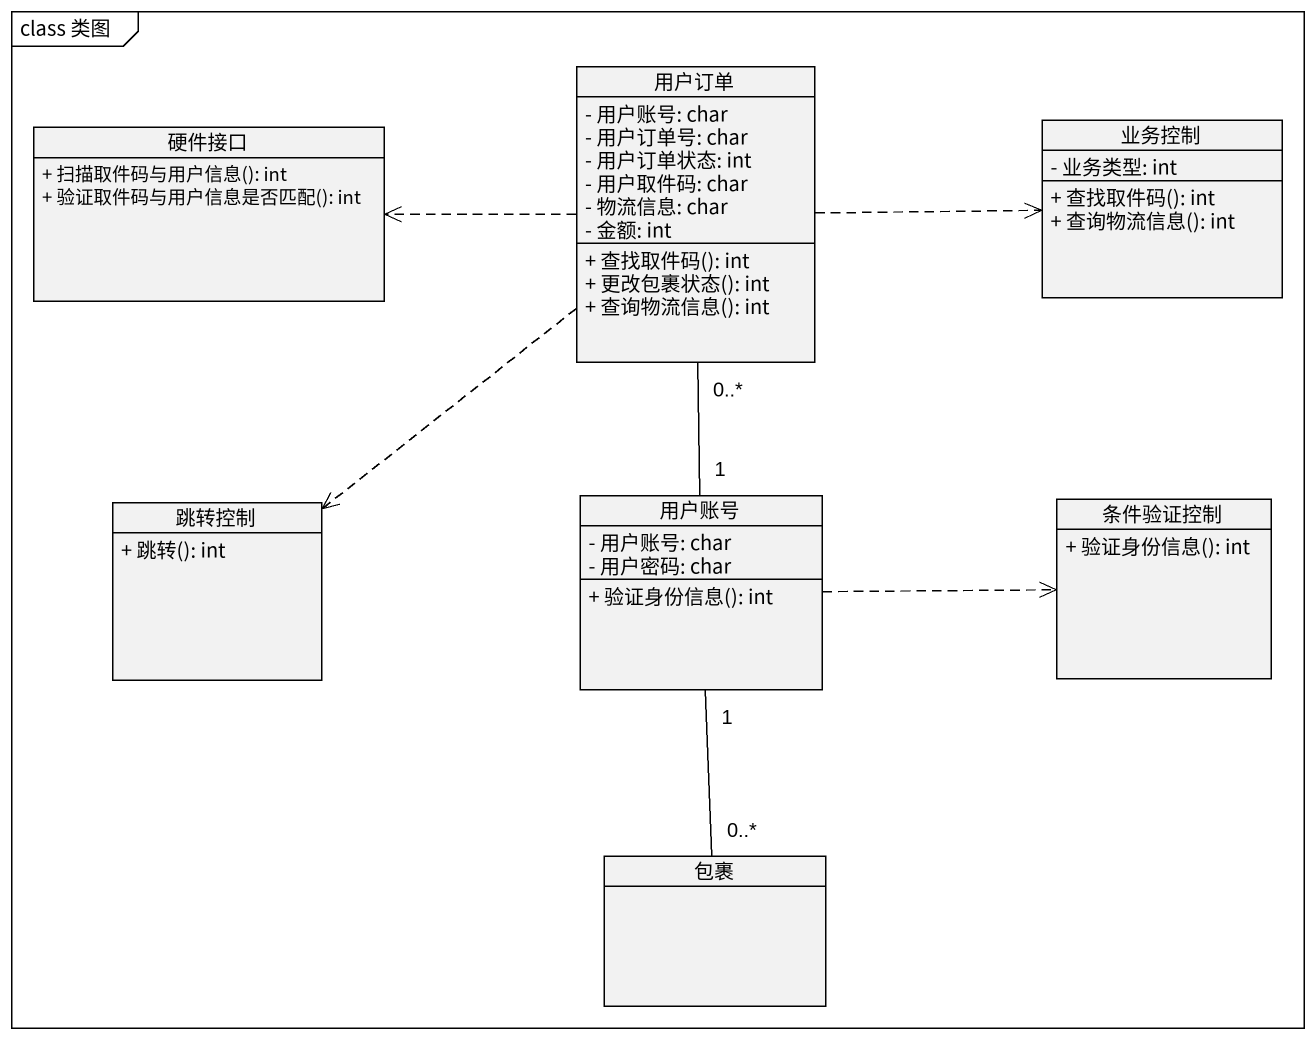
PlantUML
@startuml
mainframe class 类图
hide circle
hide empty members
skinparam classAttributeIconSize 0
class 用户订单 {
  - 用户账号: char
  - 用户订单号: char
  - 用户订单状态: int
  - 用户取件码: char
  - 物流信息: char
  - 金额: int
  + 查找取件码(): int
  + 更改包裹状态(): int
  + 查询物流信息(): int
}
class 硬件接口 {
  + 扫描取件码与用户信息(): int
  + 验证取件码与用户信息是否匹配(): int
}
class 业务控制 {
  - 业务类型: int
  + 查找取件码(): int
  + 查询物流信息(): int
}
class 跳转控制 {
  + 跳转(): int
}
class 用户账号 {
  - 用户账号: char
  - 用户密码: char
  + 验证身份信息(): int
}
class 条件验证控制 {
  + 验证身份信息(): int
}
class 包裹
用户订单 .left.> 硬件接口
用户订单 .right.> 业务控制
用户订单 ..> 跳转控制
用户账号 "1" -up- "0..*" 用户订单
用户账号 .right.> 条件验证控制
用户账号 "1" -- "0..*" 包裹
@enduml
